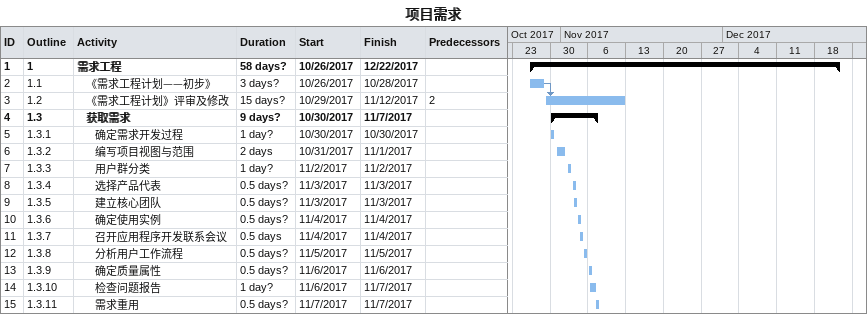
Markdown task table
项目需求

| ID | WBS | Task | Duration | Start | Finish | Predecessors |
|---|---|---|---|---|---|---|
| 1 | 1 | **需求工程** | 58d? | 2017-10-26 | 2017-12-22 |  |
| 2 | 1.1 | 《需求工程计划——初步》 | 3d? | 2017-10-26 | 2017-10-28 |  |
| 3 | 1.2 | 《需求工程计划》评审及修改 | 15d? | 2017-10-29 | 2017-11-12 | 2 |
| 4 | 1.3 | **获取需求** | 9d? | 2017-10-30 | 2017-11-07 |  |
| 5 | 1.3.1 | 确定需求开发过程 | 1d? | 2017-10-30 | 2017-10-30 |  |
| 6 | 1.3.2 | 编写项目视图与范围 | 2d | 2017-10-31 | 2017-11-01 |  |
| 7 | 1.3.3 | 用户群分类 | 1d? | 2017-11-02 | 2017-11-02 |  |
| 8 | 1.3.4 | 选择产品代表 | 0.5d? | 2017-11-03 | 2017-11-03 |  |
| 9 | 1.3.5 | 建立核心团队 | 0.5d? | 2017-11-03 | 2017-11-03 |  |
| 10 | 1.3.6 | 确定使用实例 | 0.5d? | 2017-11-04 | 2017-11-04 |  |
| 11 | 1.3.7 | 召开应用程序开发联系会议 | 0.5d | 2017-11-04 | 2017-11-04 |  |
| 12 | 1.3.8 | 分析用户工作流程 | 0.5d? | 2017-11-05 | 2017-11-05 |  |
| 13 | 1.3.9 | 确定质量属性 | 0.5d? | 2017-11-06 | 2017-11-06 |  |
| 14 | 1.3.10 | 检查问题报告 | 1d? | 2017-11-06 | 2017-11-07 |  |
| 15 | 1.3.11 | 需求重用 | 0.5d? | 2017-11-07 | 2017-11-07 |  |
